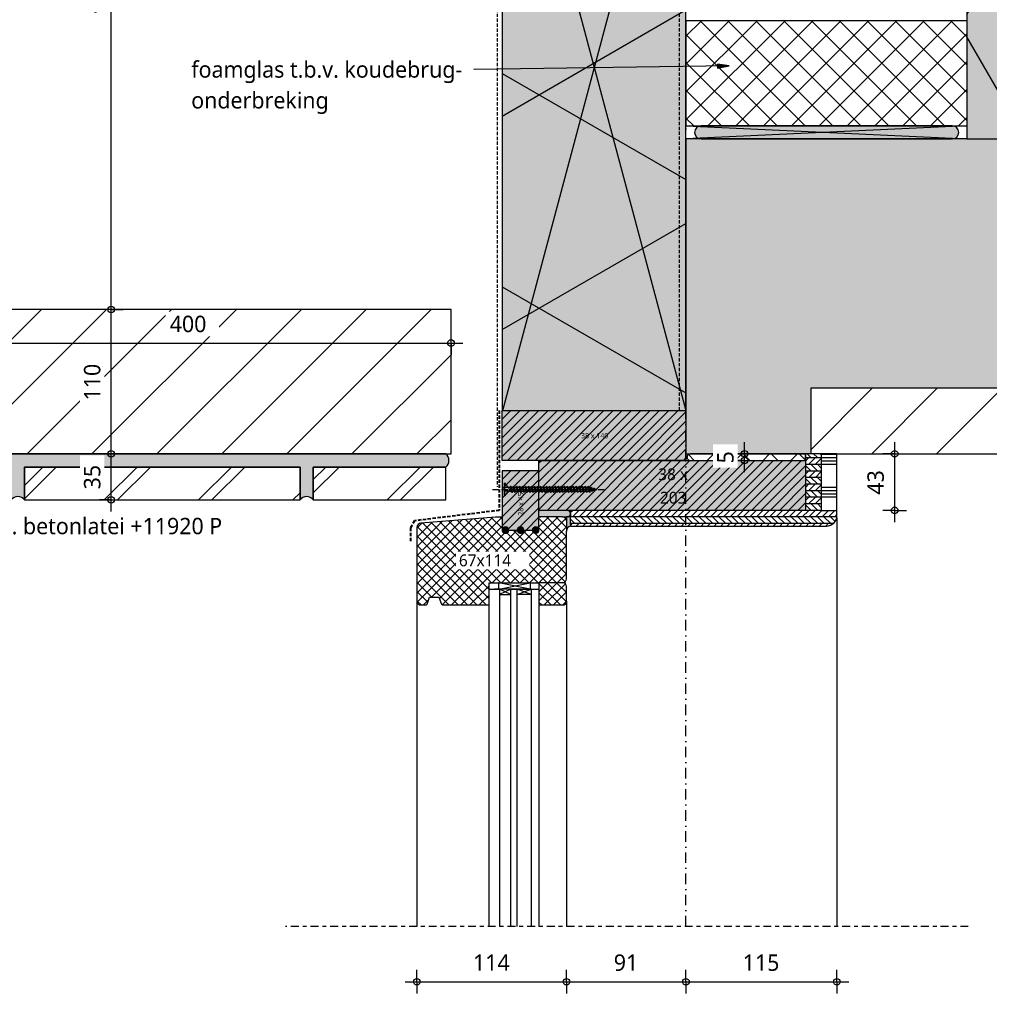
# Model space of a CAD drawing. Header units: millimetres. Extents: x -435 to 27166, y -19117 to 26500.
# Drawn here: x 7489 to 8228, y 4807 to 5549 of the extents above; entities that cross this region are included whole.
import ezdxf

# ---------------------------------------------------------------- set-up
doc = ezdxf.new("R2010")
doc.units = ezdxf.units.MM
for name, pattern in [('MV_center', [15, 6, -3, 3, -3]), ('MV_hartlijn_staal', [6.6, 5, -0.8, 0, -0.8]), ('MV_hidden', [3.75, 2.5, -1.25]), ('MV_stramien', [16, 8, -4, 0, -4])]:
    doc.linetypes.add(name, pattern=pattern)
for name, color, linetype, lineweight in [('A-ANNO-DIMS', 211, 'Continuous', 13), ('A-ANNO-DIMS-5', 211, 'Continuous', 13), ('A-ANNO-NOTE', 131, 'Continuous', 18), ('A-DETL', 90, 'Continuous', 13), ('A-DETL-GENF', 92, 'Continuous', 18), ('A-DETL-MEDM', 33, 'Continuous', 18), ('G-ANNO-TEXT', 231, 'Continuous', 13)]:
    doc.layers.add(name, color=color, linetype=linetype, lineweight=lineweight)
doc.styles.add('Segoe UI_1', font='segoeui.ttf', dxfattribs={"height": 4})
doc.styles.add('Segoe UI_2', font='segoeui.ttf', dxfattribs={"height": 9})
doc.styles.add('Segoe UI_3', font='segoeui.ttf', dxfattribs={"height": 12.5})
doc.dimstyles.new('2_5_mm_4', dxfattribs={"dimscale": 304.8, "dimtxt": 13.092049, "dimasz": 0.016404, "dimexe": 0.029528, "dimexo": 0.0625, "dimgap": 0.014764, "dimtad": 1, "dimdec": 0, "dimzin": 0, "dimdsep": 46, "dimtxsty": 'Segoe UI_3', "dimblk1": 'DOTBLANK', "dimblk2": 'DOTBLANK', "dimsah": 1, "dimcen": 0.09, "dimdle": 0.029528, "dimazin": 0, "dimtfac": 1, "dimtdec": 4, "dimtix": 1, "dimtmove": 0, "dimatfit": 3, "dimfxl": 0.029528, "dimfxlon": 1, "dimtvp": 1, "dimtfill": 1, "dimtolj": 1, "dimtzin": 0, "dimarcsym": 2})
pattern_1 = [(45, (0, 0), (-24.74874, 24.74874), [])]
pattern_2 = [(45, (0, 0), (-3.535534, 3.535534), []), (135, (0, 0), (-3.535534, -3.535534), [])]
pattern_3 = [(0, (0, 0), (0, 5), [50, 0]), (45, (0, 0), (5.0006592, 0), [7.071, -7.071]), (315, (0, 0), (5.0006592, 0), [7.071, -7.071])]
pattern_4 = [(45, (0, 0), (-10.606602, 10.606602), []), (135, (0, 0), (-10.606602, -10.606602), [])]

# ---------------------------------------------------------------- blocks, each defined once
blk = doc.blocks.new('42 isolatie - Type 1-3763089-Details Appartement')
at = {"layer": 'A-DETL-GENF'}
blk.add_hatch(color=256, dxfattribs=at).paths.add_polyline_path([(523.41, 140.8), (0.28, 140.8), (0.28, 0.8), (523.41, 0.8)])
at = {"layer": 'A-DETL-GENF', "lineweight": 13}
h = blk.add_hatch(dxfattribs=at)
h.set_pattern_fill('FP_8', color=256, style=0, pattern_type=2)
h.set_pattern_definition([(60, (-857.8, 704), (-121.936, 70.4), []), (120, (-857.8, 704), (-121.936, -70.4), [])])
h.paths.add_polyline_path([(523.41, 140.8), (0.28, 140.8), (0.28, 0.8), (523.41, 0.8)])
at = {"layer": 'A-DETL-GENF'}
for p, q in [((224.44, 140.8), (0.28, 140.8)), ((0.28, 140.8), (0.28, 0.8)), ((224.44, 140.8), (0.28, 140.8)), ((316.44, 140.8), (224.44, 140.8)), ((316.44, 140.8), (224.44, 140.8)), ((523.41, 140.8), (316.44, 140.8)), ((523.41, 0.8), (523.41, 140.8)), ((0.28, 0.8), (523.41, 0.8)), ((0.28, 0.8), (523.41, 0.8))]:
    blk.add_line(p, q, dxfattribs=at)
blk = doc.blocks.new('31 driedubbel_glas - HR___-V107-Details Appartement')
at = {"layer": 'A-DETL-GENF', "lineweight": 13}
for p, q in [((8.18, 38), (265, 38)), ((265, 38), (265, 30)), ((265, 30), (8.18, 30)), ((265, 30), (261, 30)), ((265, 21.5), (261, 30)), ((261, 21.5), (265, 30)), ((261, 30), (261, 21.5)), ((265, 21.5), (265, 30)), ((8.18, 21.5), (265, 21.5)), ((8.18, 16.5), (265, 16.5)), ((261, 6), (261, 16.5)), ((261, 16.5), (265, 6)), ((261, 6), (265, 16.5)), ((265, 21.5), (265, 0)), ((265, 6), (8.18, 6)), ((265, 0), (8.18, 0))]:
    blk.add_line(p, q, dxfattribs=at)
blk = doc.blocks.new('00 hout_rechthoekig_sls - SLS 38x203-V114-Details Appartement')
at = {"layer": 'A-DETL-GENF', "lineweight": 13}
blk.add_hatch(color=256, dxfattribs=at).paths.add_polyline_path([(25.63, -38), (203, -38), (203, 0), (0, 0), (0, -38), (23.99, -38)])
at = {"layer": 'A-DETL-MEDM', "lineweight": 13}
h = blk.add_hatch(dxfattribs=at)
h.set_pattern_fill('FP_129', color=256, style=0, pattern_type=2)
h.set_pattern_definition([(45, (-7884.715, -5212.806), (-3.535534, 3.535534), [])])
h.paths.add_polyline_path([(203, -38), (203, 0), (0, 0), (0, -38), (112, -38)])
at = {"layer": 'A-DETL-MEDM'}
for p, q in [((0, 0), (112, 0)), ((0, -8), (0, 0)), ((112, 0), (203, 0)), ((203, 0), (203, -38)), ((203, 0), (203, -38)), ((203, 0), (203, -38)), ((0, -38), (0, -8)), ((23.99, -38), (0, -38)), ((23.99, -38), (0, -38)), ((25.63, -38), (23.99, -38)), ((25.63, -38), (23.99, -38))]:
    blk.add_line(p, q, dxfattribs=at)
blk = doc.blocks.new('00 hout_rechthoekig_sls - SLS 38x140-V115-Details Appartement')
at = {"layer": 'A-DETL-GENF', "lineweight": 13}
blk.add_hatch(color=256, dxfattribs=at).paths.add_polyline_path([(0, -38), (140, -38), (140, 0), (0, 0)])
at = {"layer": 'A-DETL-MEDM', "lineweight": 13}
h = blk.add_hatch(dxfattribs=at)
h.set_pattern_fill('FP_130', color=256, style=0, pattern_type=2)
h.set_pattern_definition([(45, (-7856.715, -5250.806), (-3.535534, 3.535534), [])])
h.paths.add_polyline_path([(0, -38), (140, -38), (140, 0), (0, 0)])
at = {"layer": 'A-DETL-MEDM'}
for p, q in [((0, 0), (140, 0)), ((0, -38), (0, 0)), ((140, 0), (140, -38)), ((140, 0), (140, -38)), ((140, 0), (140, -38)), ((140, -38), (0, -38)), ((140, -38), (0, -38))]:
    blk.add_line(p, q, dxfattribs=at)
blk = doc.blocks.new('00 hout_rechthoekig_sls - Vuren 28x45-V116-Details Appartement')
at = {"layer": 'A-DETL-GENF', "lineweight": 13}
blk.add_hatch(color=256, dxfattribs=at).paths.add_polyline_path([(45, 0), (44.35, 0.09), (43.75, 0.33), (43.23, 0.73), (42.83, 1.25), (42.59, 1.85), (42.5, 2.5), (42.59, 3.15), (42.83, 3.75), (43.23, 4.27), (43.75, 4.67), (44.35, 4.91), (45, 5), (45, 11.5), (44.35, 11.59), (43.75, 11.83), (43.23, 12.23), (42.83, 12.75), (42.59, 13.35), (42.5, 14), (42.59, 14.65), (42.83, 15.25), (43.23, 15.77), (43.75, 16.17), (44.35, 16.41), (45, 16.5), (45, 23), (44.35, 23.09), (43.75, 23.33), (43.23, 23.73), (42.83, 24.25), (42.59, 24.85), (42.5, 25.5), (42.59, 26.15), (42.83, 26.75), (43.23, 27.27), (43.75, 27.67), (44.35, 27.91), (45, 28), (0, 28), (0, 0), (43.23, 0)])
at = {"layer": 'A-DETL-MEDM', "lineweight": 13}
h = blk.add_hatch(dxfattribs=at)
h.set_pattern_fill('FP_131', color=256, style=0, pattern_type=2)
h.set_pattern_definition([(135, (5204.806, -7856.715), (-3.535534, -3.535534), [])])
h.paths.add_polyline_path([(45, 0), (44.35, 0.09), (43.75, 0.33), (43.23, 0.73), (42.83, 1.25), (42.59, 1.85), (42.5, 2.5), (42.59, 3.15), (42.83, 3.75), (43.23, 4.27), (43.75, 4.67), (44.35, 4.91), (45, 5), (45, 11.5), (44.35, 11.59), (43.75, 11.83), (43.23, 12.23), (42.83, 12.75), (42.59, 13.35), (42.5, 14), (42.59, 14.65), (42.83, 15.25), (43.23, 15.77), (43.75, 16.17), (44.35, 16.41), (45, 16.5), (45, 23), (44.35, 23.09), (43.75, 23.33), (43.23, 23.73), (42.83, 24.25), (42.59, 24.85), (42.5, 25.5), (42.59, 26.15), (42.83, 26.75), (43.23, 27.27), (43.75, 27.67), (44.35, 27.91), (45, 28), (0, 28), (0, 0), (43.23, 0)])
at = {"layer": 'A-DETL-MEDM'}
for p, q in [((45, 28), (0, 28)), ((0, 28), (0, 0)), ((45, 28), (0, 28)), ((45, 16.5), (45, 23)), ((45, 16.5), (45, 23)), ((45, 16.5), (45, 23)), ((45, 5), (45, 11.5)), ((45, 5), (45, 11.5)), ((45, 5), (45, 11.5)), ((0, 0), (45, 0))]:
    blk.add_line(p, q, dxfattribs=at)
blk = doc.blocks.new('28 schroeven 2D - Verzonken schroef 5_0x70mm-3126482-Details Appartement')
at = {"layer": 'A-DETL-GENF', "linetype": 'MV_hartlijn_staal', "lineweight": 13}
blk.add_line((0, 9.1), (0, -75.9), dxfattribs=at)
at = {"layer": 'A-DETL-GENF', "lineweight": 5}
for p, q in [((-4.9, 0), (4.9, 0)), ((-2.04, -2.4), (-4.9, 0)), ((4.9, 0), (2.04, -2.4)), ((-4.54, -0.3), (4.54, -0.3)), ((2.5, -4.74), (-2.5, -5.9)), ((-2.5, -5.9), (-1.75, -5.26)), ((2.5, -7), (-2.5, -8.17)), ((-1.5, -4), (1.53, -3.26)), ((-1.5, -3.55), (-1.5, -65)), ((1.5, -65), (1.5, -3.55)), ((1.75, -5.38), (2.5, -4.74)), ((1.75, -7.64), (2.5, -7)), ((-2.5, -8.17), (-1.75, -7.53)), ((2.5, -9.27), (-2.5, -10.44)), ((-2.5, -10.44), (-1.75, -9.8)), ((2.5, -11.54), (-2.5, -12.71)), ((-2.5, -12.71), (-1.75, -12.07)), ((2.5, -13.81), (-2.5, -14.98)), ((-2.5, -14.98), (-1.75, -14.34)), ((1.75, -9.91), (2.5, -9.27)), ((1.75, -12.18), (2.5, -11.54)), ((1.75, -14.45), (2.5, -13.81)), ((2.5, -16.08), (-2.5, -17.24)), ((-2.5, -17.24), (-1.75, -16.6)), ((2.5, -18.35), (-2.5, -19.51)), ((-2.5, -19.51), (-1.75, -18.87)), ((2.5, -20.62), (-2.5, -21.78)), ((-2.5, -21.78), (-1.75, -21.14)), ((1.75, -16.72), (2.5, -16.08)), ((1.75, -18.99), (2.5, -18.35)), ((1.75, -21.26), (2.5, -20.62)), ((2.5, -22.89), (-2.5, -24.05)), ((-2.5, -24.05), (-1.75, -23.41)), ((2.5, -25.16), (-2.5, -26.32)), ((-2.5, -26.32), (-1.75, -25.68)), ((2.5, -27.43), (-2.5, -28.59)), ((-2.5, -28.59), (-1.75, -27.95)), ((1.75, -23.53), (2.5, -22.89)), ((1.75, -25.8), (2.5, -25.16)), ((1.75, -28.07), (2.5, -27.43)), ((2.5, -29.69), (-2.5, -30.86)), ((-2.5, -30.86), (-1.75, -30.22)), ((2.5, -31.96), (-2.5, -33.13)), ((-2.5, -33.13), (-1.75, -32.49)), ((2.5, -34.23), (-2.5, -35.4)), ((-2.5, -35.4), (-1.75, -34.76)), ((2.5, -36.5), (-2.5, -37.67)), ((-2.5, -37.67), (-1.75, -37.03)), ((1.75, -30.33), (2.5, -29.69)), ((1.75, -32.6), (2.5, -31.96)), ((1.75, -34.87), (2.5, -34.23)), ((1.75, -37.14), (2.5, -36.5)), ((2.5, -38.77), (-2.5, -39.93)), ((-2.5, -39.93), (-1.75, -39.29)), ((2.5, -41.04), (-2.5, -42.2)), ((-2.5, -42.2), (-1.75, -41.56)), ((2.5, -43.31), (-2.5, -44.47)), ((-2.5, -44.47), (-1.75, -43.83)), ((1.75, -39.41), (2.5, -38.77)), ((1.75, -41.68), (2.5, -41.04)), ((1.75, -43.95), (2.5, -43.31)), ((2.5, -45.58), (-2.5, -46.74)), ((-2.5, -46.74), (-1.75, -46.1)), ((2.5, -47.85), (-2.5, -49.01)), ((-2.5, -49.01), (-1.75, -48.37)), ((2.5, -50.12), (-2.5, -51.28)), ((-2.5, -51.28), (-1.75, -50.64)), ((1.75, -46.22), (2.5, -45.58)), ((1.75, -48.49), (2.5, -47.85)), ((1.75, -50.76), (2.5, -50.12)), ((2.5, -52.38), (-2.5, -53.55)), ((-2.5, -53.55), (-1.75, -52.91)), ((2.5, -54.65), (-2.5, -55.82)), ((-2.5, -55.82), (-1.75, -55.18)), ((2.5, -56.92), (-2.5, -58.09)), ((-2.5, -58.09), (-1.75, -57.45)), ((2.5, -59.19), (-2.5, -60.36)), ((1.75, -53.02), (2.5, -52.38)), ((1.75, -55.29), (2.5, -54.65)), ((1.75, -57.56), (2.5, -56.92)), ((1.75, -59.83), (2.5, -59.19)), ((-2.5, -60.36), (-1.75, -59.72)), ((2.5, -61.46), (-2.5, -62.62)), ((-2.5, -62.62), (-1.75, -61.98)), ((2.5, -63.73), (-2.5, -64.89)), ((-2.5, -64.89), (-1.75, -64.25)), ((1.76, -65.84), (-1.76, -66.66)), ((-1.76, -66.66), (-1.01, -66.02)), ((-1.5, -65), (0, -70)), ((0, -70), (1.5, -65)), ((1.01, -66.48), (1.76, -65.84)), ((1.75, -62.1), (2.5, -61.46)), ((1.75, -64.37), (2.5, -63.73)), ((-1.02, -68.71), (-0.27, -68.07)), ((1.02, -68.23), (-1.02, -68.71)), ((0.27, -68.87), (1.02, -68.23))]:
    blk.add_line(p, q, dxfattribs=at)
at = {"layer": 'A-DETL-GENF'}
for p, q in [((-1.5, -3.55), (-1.5, 0)), ((1.5, -3.55), (1.5, 0))]:
    blk.add_line(p, q, dxfattribs=at)
at = {"layer": 'A-DETL-GENF', "lineweight": 5}
for centre, start, end in [((-3, -3.55), 360, 50), ((3, -3.55), 130, 180)]:
    blk.add_arc(centre, 1.5, start, end, dxfattribs=at)
for points in [[(-2.5, -5.9), (-1.83, -6.19), (1.75, -5.38)], [(-1.75, -5.26), (2.23, -4.46), (2.5, -4.74)], [(-1.75, -7.53), (2.23, -6.73), (2.5, -7)], [(-2.5, -8.17), (-1.83, -8.46), (1.75, -7.64)], [(-2.5, -10.44), (-1.83, -10.73), (1.75, -9.91)], [(-2.5, -12.71), (-1.83, -13), (1.75, -12.18)], [(-2.5, -14.98), (-1.83, -15.27), (1.75, -14.45)], [(-1.75, -9.8), (2.23, -9), (2.5, -9.27)], [(-1.75, -12.07), (2.23, -11.27), (2.5, -11.54)], [(-1.75, -14.34), (2.23, -13.53), (2.5, -13.81)], [(-2.5, -17.24), (-1.83, -17.54), (1.75, -16.72)], [(-2.5, -19.51), (-1.83, -19.81), (1.75, -18.99)], [(-2.5, -21.78), (-1.83, -22.08), (1.75, -21.26)], [(-1.75, -16.6), (2.23, -15.8), (2.5, -16.08)], [(-1.75, -18.87), (2.23, -18.07), (2.5, -18.35)], [(-1.75, -21.14), (2.23, -20.34), (2.5, -20.62)], [(-2.5, -24.05), (-1.83, -24.35), (1.75, -23.53)], [(-2.5, -26.32), (-1.83, -26.61), (1.75, -25.8)], [(-2.5, -28.59), (-1.83, -28.88), (1.75, -28.07)], [(-1.75, -23.41), (2.23, -22.61), (2.5, -22.89)], [(-1.75, -25.68), (2.23, -24.88), (2.5, -25.16)], [(-1.75, -27.95), (2.23, -27.15), (2.5, -27.43)], [(-1.75, -30.22), (2.23, -29.42), (2.5, -29.69)], [(-2.5, -30.86), (-1.83, -31.15), (1.75, -30.33)], [(-2.5, -33.13), (-1.83, -33.42), (1.75, -32.6)], [(-2.5, -35.4), (-1.83, -35.69), (1.75, -34.87)], [(-1.75, -32.49), (2.23, -31.69), (2.5, -31.96)], [(-1.75, -34.76), (2.23, -33.96), (2.5, -34.23)], [(-1.75, -37.03), (2.23, -36.22), (2.5, -36.5)], [(-2.5, -37.67), (-1.83, -37.96), (1.75, -37.14)], [(-2.5, -39.93), (-1.83, -40.23), (1.75, -39.41)], [(-2.5, -42.2), (-1.83, -42.5), (1.75, -41.68)], [(-2.5, -44.47), (-1.83, -44.77), (1.75, -43.95)], [(-1.75, -39.29), (2.23, -38.49), (2.5, -38.77)], [(-1.75, -41.56), (2.23, -40.76), (2.5, -41.04)], [(-1.75, -43.83), (2.23, -43.03), (2.5, -43.31)], [(-2.5, -46.74), (-1.83, -47.04), (1.75, -46.22)], [(-2.5, -49.01), (-1.83, -49.3), (1.75, -48.49)], [(-2.5, -51.28), (-1.83, -51.57), (1.75, -50.76)], [(-1.75, -46.1), (2.23, -45.3), (2.5, -45.58)], [(-1.75, -48.37), (2.23, -47.57), (2.5, -47.85)], [(-1.75, -50.64), (2.23, -49.84), (2.5, -50.12)], [(-2.5, -53.55), (-1.83, -53.84), (1.75, -53.02)], [(-2.5, -55.82), (-1.83, -56.11), (1.75, -55.29)], [(-2.5, -58.09), (-1.83, -58.38), (1.75, -57.56)], [(-1.75, -52.91), (2.23, -52.11), (2.5, -52.38)], [(-1.75, -55.18), (2.23, -54.38), (2.5, -54.65)], [(-1.75, -57.45), (2.23, -56.65), (2.5, -56.92)], [(-1.75, -59.72), (2.23, -58.91), (2.5, -59.19)], [(-2.5, -60.36), (-1.83, -60.65), (1.75, -59.83)], [(-2.5, -62.62), (-1.83, -62.92), (1.75, -62.1)], [(-2.5, -64.89), (-1.83, -65.19), (1.75, -64.37)], [(-1.76, -66.66), (-1.34, -66.87), (1.01, -66.48)], [(-1.75, -61.98), (2.23, -61.18), (2.5, -61.46)], [(-1.75, -64.25), (2.23, -63.45), (2.5, -63.73)], [(-1.01, -66.02), (1.59, -65.65), (1.76, -65.84)], [(-1.02, -68.71), (-0.85, -68.85), (0.27, -68.87)], [(-0.27, -68.07), (0.96, -68.13), (1.02, -68.23)]]:
    blk.add_open_spline(points, degree=2, dxfattribs=at)
blk = doc.blocks.new('33 sparing - Type 1-V110-Details Appartement')
at = {"layer": 'A-DETL-GENF'}
for p, q in [((0, 10), (214, 10)), ((0, 0), (0, 10)), ((0, 10), (214, 0)), ((214, 10), (0, 0)), ((214, 0), (0, 0))]:
    blk.add_line(p, q, dxfattribs=at)
blk = doc.blocks.new('42 isolatie - Type 1-V111-Details Appartement')
at = {"layer": 'A-DETL-GENF'}
blk.add_hatch(color=256, dxfattribs=at).paths.add_polyline_path([(0.28, 0.8), (416.08, 0.8), (416.08, 100.8), (0.28, 100.8)])
at = {"layer": 'A-DETL-GENF', "lineweight": 13}
h = blk.add_hatch(dxfattribs=at)
h.set_pattern_fill('FP_86', color=256, style=0, pattern_type=2)
h.set_pattern_definition([(60, (0, 0), (-87.295, 50.4), []), (120, (0, 0), (-87.295, -50.4), [])])
h.paths.add_polyline_path([(0.28, 0.8), (416.08, 0.8), (416.08, 100.8), (0.28, 100.8)])
at = {"layer": 'A-DETL-GENF'}
for p, q in [((416.08, 100.8), (0.28, 100.8)), ((0.28, 100.8), (0.28, 0.8)), ((0.28, 100.8), (0.28, 0.8)), ((0.28, 0.8), (416.08, 0.8)), ((0.28, 0.8), (416.08, 0.8))]:
    blk.add_line(p, q, dxfattribs=at)
blk = doc.blocks.new('33 sparing - Type 1-4933716-Details Appartement')
at = {"layer": 'A-DETL-GENF'}
for p, q in [((0, 5), (24, 5)), ((0, 0), (0, 5)), ((0, 5), (24, 0)), ((24, 5), (0, 0)), ((24, 0), (0, 0)), ((24, 5), (24, 0))]:
    blk.add_line(p, q, dxfattribs=at)
blk = doc.blocks.new('NLRS_00_DI_maskeer - Type 1-4234982-Details Appartement')
at = {"layer": 'A-DETL-GENF', "linetype": 'MV_center'}
blk.add_line((420, 0), (-100, 0), dxfattribs=at)
blk = doc.blocks.new('Repeating Detail - 00 g lijmbolletje s e-V14-Details Appartement')
at = {"layer": 'A-DETL-GENF'}
for points in [[(-25.5, 0), (-25.41, -0.65), (-25.17, -1.25), (-24.77, -1.77), (-24.25, -2.17), (-23.65, -2.41), (-23, -2.5), (-22.35, -2.41), (-21.75, -2.17), (-21.23, -1.77), (-20.83, -1.25), (-20.59, -0.65), (-20.5, 0), (-20.59, 0.65), (-20.83, 1.25), (-21.23, 1.77), (-21.75, 2.17), (-22.35, 2.41), (-23, 2.5), (-23.65, 2.41), (-24.25, 2.17), (-24.77, 1.77), (-25.17, 1.25), (-25.41, 0.65)], [(-14, 0), (-13.91, -0.65), (-13.67, -1.25), (-13.27, -1.77), (-12.75, -2.17), (-12.15, -2.41), (-11.5, -2.5), (-10.85, -2.41), (-10.25, -2.17), (-9.73, -1.77), (-9.33, -1.25), (-9.09, -0.65), (-9, 0), (-9.09, 0.65), (-9.33, 1.25), (-9.73, 1.77), (-10.25, 2.17), (-10.85, 2.41), (-11.5, 2.5), (-12.15, 2.41), (-12.75, 2.17), (-13.27, 1.77), (-13.67, 1.25), (-13.91, 0.65)], [(-2.5, 0), (-2.41, -0.65), (-2.17, -1.25), (-1.77, -1.77), (-1.25, -2.17), (-0.65, -2.41), (0, -2.5), (0.65, -2.41), (1.25, -2.17), (1.77, -1.77), (2.17, -1.25), (2.41, -0.65), (2.5, 0), (2.41, 0.65), (2.17, 1.25), (1.77, 1.77), (1.25, 2.17), (0.65, 2.41), (0, 2.5), (-0.65, 2.41), (-1.25, 2.17), (-1.77, 1.77), (-2.17, 1.25), (-2.41, 0.65)]]:
    blk.add_hatch(color=256, dxfattribs=at).paths.add_polyline_path(points)
for centre, start, end in [((-23, 0), 360, 180), ((-23, 0), 180, 360), ((-11.5, 0), 360, 180), ((-11.5, 0), 180, 360), ((0, 0), 360, 180), ((0, 0), 180, 360)]:
    blk.add_arc(centre, 2.5, start, end, dxfattribs=at)
blk = doc.blocks.new('DIMBLOCK469-Details Appartement')
at = {"layer": 'A-ANNO-DIMS-5'}
for p, q in [((7791.71, 4815.71), (7791.71, 4824.71)), ((7905.7, 4815.71), (7905.7, 4824.71)), ((7782.71, 4815.71), (7905.7, 4815.71)), ((7791.71, 4815.71), (7791.71, 4806.71)), ((7905.7, 4815.71), (7905.7, 4806.71))]:
    blk.add_line(p, q, dxfattribs=at)
for centre in [(7791.71, 4815.71), (7905.7, 4815.71)]:
    blk.add_circle(centre, 2.5, dxfattribs=at)
at = {"layer": 'A-ANNO-DIMS-5', "color": 0, "insert": (7834.43, 4836.52), "char_height": 12.5, "width": 34.2774, "attachment_point": 1, "line_spacing_factor": 1.142579, "style": 'Segoe UI_3', "bg_fill": 3, "box_fill_scale": 1.25, "bg_fill_color": 9, "bg_fill_true_color": 13158600, "bg_fill_transparency": 0}
blk.add_mtext('114', dxfattribs=at)
blk = doc.blocks.new('_DotBlank')
at = {"color": 0, "linetype": 'ByBlock', "lineweight": -2}
blk.add_line((-0.5, 0), (-1, 0), dxfattribs=at)
blk.add_circle((0, 0), 0.5, dxfattribs=at)
blk = doc.blocks.new('DIMBLOCK470-Details Appartement')
at = {"layer": 'A-ANNO-DIMS-5'}
for p, q in [((7905.7, 4815.71), (7905.7, 4824.71)), ((7996.71, 4815.71), (7996.71, 4824.71)), ((7905.7, 4815.71), (7996.71, 4815.71)), ((7905.7, 4815.71), (7905.7, 4806.71)), ((7996.71, 4815.71), (7996.71, 4806.71))]:
    blk.add_line(p, q, dxfattribs=at)
for centre in [(7905.7, 4815.71), (7996.71, 4815.71)]:
    blk.add_circle(centre, 2.5, dxfattribs=at)
at = {"layer": 'A-ANNO-DIMS-5', "color": 0, "insert": (7941.69, 4836.52), "char_height": 12.5, "width": 22.8516, "attachment_point": 1, "line_spacing_factor": 1.142579, "style": 'Segoe UI_3', "bg_fill": 3, "box_fill_scale": 1.25, "bg_fill_color": 9, "bg_fill_true_color": 13158600, "bg_fill_transparency": 0}
blk.add_mtext('91', dxfattribs=at)
blk = doc.blocks.new('DIMBLOCK471-Details Appartement')
at = {"layer": 'A-ANNO-DIMS-5'}
for p, q in [((7996.71, 4815.71), (7996.71, 4824.71)), ((8111.71, 4815.71), (8111.71, 4824.71)), ((7996.71, 4815.71), (8120.71, 4815.71)), ((7996.71, 4815.71), (7996.71, 4806.71)), ((8111.71, 4815.71), (8111.71, 4806.71))]:
    blk.add_line(p, q, dxfattribs=at)
for centre in [(7996.71, 4815.71), (8111.71, 4815.71)]:
    blk.add_circle(centre, 2.5, dxfattribs=at)
at = {"layer": 'A-ANNO-DIMS-5', "color": 0, "insert": (8039.93, 4836.52), "char_height": 12.5, "width": 34.2774, "attachment_point": 1, "line_spacing_factor": 1.142579, "style": 'Segoe UI_3', "bg_fill": 3, "box_fill_scale": 1.25, "bg_fill_color": 9, "bg_fill_true_color": 13158600, "bg_fill_transparency": 0}
blk.add_mtext('115', dxfattribs=at)
blk = doc.blocks.new('DIMBLOCK472-Details Appartement')
at = {"layer": 'A-ANNO-DIMS-5'}
for p, q in [((8155.68, 5226.81), (8155.68, 5165.81)), ((8155.68, 5217.81), (8146.68, 5217.81)), ((8155.68, 5217.81), (8164.68, 5217.81)), ((8155.68, 5174.81), (8146.68, 5174.81)), ((8155.68, 5174.81), (8164.68, 5174.81))]:
    blk.add_line(p, q, dxfattribs=at)
for centre in [(8155.68, 5217.81), (8155.68, 5174.81)]:
    blk.add_circle(centre, 2.5, dxfattribs=at)
at = {"layer": 'A-ANNO-DIMS-5', "color": 0, "insert": (8134.88, 5186.78), "char_height": 12.5, "width": 22.8516, "attachment_point": 1, "rotation": 90, "line_spacing_factor": 1.142579, "style": 'Segoe UI_3', "bg_fill": 3, "box_fill_scale": 1.25, "bg_fill_color": 9, "bg_fill_true_color": 13158600, "bg_fill_transparency": 0}
blk.add_mtext('43', dxfattribs=at)
blk = doc.blocks.new('DIMBLOCK477-Details Appartement')
at = {"layer": 'A-ANNO-DIMS-5'}
for p, q in [((7558.88, 5217.81), (7549.88, 5217.81)), ((7558.88, 5173.81), (7558.88, 5217.81)), ((7558.88, 5217.81), (7567.88, 5217.81)), ((7558.88, 5182.81), (7549.88, 5182.81)), ((7558.88, 5182.81), (7567.88, 5182.81))]:
    blk.add_line(p, q, dxfattribs=at)
for centre in [(7558.88, 5217.81), (7558.88, 5182.81)]:
    blk.add_circle(centre, 2.5, dxfattribs=at)
at = {"layer": 'A-ANNO-DIMS-5', "color": 0, "insert": (7538.07, 5190.78), "char_height": 12.5, "width": 22.8516, "attachment_point": 1, "rotation": 90, "line_spacing_factor": 1.142579, "style": 'Segoe UI_3', "bg_fill": 3, "box_fill_scale": 1.25, "bg_fill_color": 9, "bg_fill_true_color": 13158600, "bg_fill_transparency": 0}
blk.add_mtext('35', dxfattribs=at)
blk = doc.blocks.new('DIMBLOCK478-Details Appartement')
at = {"layer": 'A-ANNO-DIMS-5'}
for p, q in [((7558.88, 5327.81), (7549.88, 5327.81)), ((7558.88, 5217.81), (7558.88, 5327.81)), ((7558.88, 5327.81), (7567.88, 5327.81)), ((7558.88, 5217.81), (7549.88, 5217.81)), ((7558.88, 5217.81), (7567.88, 5217.81))]:
    blk.add_line(p, q, dxfattribs=at)
for centre in [(7558.88, 5327.81), (7558.88, 5217.81)]:
    blk.add_circle(centre, 2.5, dxfattribs=at)
at = {"layer": 'A-ANNO-DIMS-5', "color": 0, "insert": (7538.07, 5258.52), "char_height": 12.5, "width": 34.2774, "attachment_point": 1, "rotation": 90, "line_spacing_factor": 1.142579, "style": 'Segoe UI_3', "bg_fill": 3, "box_fill_scale": 1.25, "bg_fill_color": 9, "bg_fill_true_color": 13158600, "bg_fill_transparency": 0}
blk.add_mtext('110', dxfattribs=at)
blk = doc.blocks.new('DIMBLOCK479-Details Appartement')
at = {"layer": 'A-ANNO-DIMS-5'}
for p, q in [((7558.88, 5327.81), (7558.88, 5816.81)), ((7558.88, 5807.81), (7549.88, 5807.81)), ((7558.88, 5807.81), (7567.88, 5807.81)), ((7558.88, 5327.81), (7549.88, 5327.81)), ((7558.88, 5327.81), (7567.88, 5327.81))]:
    blk.add_line(p, q, dxfattribs=at)
for centre in [(7558.88, 5807.81), (7558.88, 5327.81)]:
    blk.add_circle(centre, 2.5, dxfattribs=at)
at = {"layer": 'A-ANNO-DIMS-5', "color": 0, "insert": (7538.07, 5553.52), "char_height": 12.5, "width": 34.2774, "attachment_point": 1, "rotation": 90, "line_spacing_factor": 1.142579, "style": 'Segoe UI_3', "bg_fill": 3, "box_fill_scale": 1.25, "bg_fill_color": 9, "bg_fill_true_color": 13158600, "bg_fill_transparency": 0}
blk.add_mtext('480', dxfattribs=at)
blk = doc.blocks.new('DIMBLOCK480-Details Appartement')
at = {"layer": 'A-ANNO-DIMS-5'}
for p, q in [((8041.25, 5203.81), (8041.25, 5226.81)), ((8041.25, 5217.81), (8032.25, 5217.81)), ((8041.25, 5217.81), (8050.25, 5217.81)), ((8041.25, 5212.81), (8032.25, 5212.81)), ((8041.25, 5212.81), (8050.25, 5212.81))]:
    blk.add_line(p, q, dxfattribs=at)
for centre in [(8041.25, 5217.81), (8041.25, 5212.81)]:
    blk.add_circle(centre, 2.5, dxfattribs=at)
at = {"layer": 'A-ANNO-DIMS-5', "color": 0, "insert": (8020.44, 5210.54), "char_height": 12.5, "width": 11.4258, "attachment_point": 1, "rotation": 90, "line_spacing_factor": 1.142579, "style": 'Segoe UI_3', "bg_fill": 3, "box_fill_scale": 1.25, "bg_fill_color": 9, "bg_fill_true_color": 13158600, "bg_fill_transparency": 0}
blk.add_mtext('5', dxfattribs=at)
blk = doc.blocks.new('DIMBLOCK482-Details Appartement')
at = {"layer": 'A-ANNO-DIMS-5'}
for p, q in [((7417.71, 5302.29), (7417.71, 5311.29)), ((7817.71, 5302.29), (7817.71, 5311.29)), ((7417.71, 5302.29), (7826.71, 5302.29)), ((7417.71, 5302.29), (7417.71, 5293.29)), ((7817.71, 5302.29), (7817.71, 5293.29))]:
    blk.add_line(p, q, dxfattribs=at)
for centre in [(7417.71, 5302.29), (7817.71, 5302.29)]:
    blk.add_circle(centre, 2.5, dxfattribs=at)
at = {"layer": 'A-ANNO-DIMS-5', "color": 0, "insert": (7603.43, 5323.1), "char_height": 12.5, "width": 34.2774, "attachment_point": 1, "line_spacing_factor": 1.142579, "style": 'Segoe UI_3', "bg_fill": 3, "box_fill_scale": 1.25, "bg_fill_color": 9, "bg_fill_true_color": 13158600, "bg_fill_transparency": 0}
blk.add_mtext('400', dxfattribs=at)

msp = doc.modelspace()

# ---------------------------------------------------------------- hatches: boundary and pattern name
at = {"layer": 'A-DETL-GENF', "lineweight": 13}
h = msp.add_hatch(dxfattribs=at)
h.set_pattern_fill('FP_21', color=251, style=0, pattern_type=2)
h.set_pattern_definition(pattern_4)
h.paths.add_polyline_path([(7996.71, 5467.77), (8210.71, 5467.77), (8210.71, 5547.77), (7996.71, 5547.77)])
at = {"layer": 'A-DETL-GENF'}
for color, points in [(9, [(8008.19, 5457.77), (8199.51, 5457.77), (8200.8, 5457.94), (8202.01, 5458.44), (8203.04, 5459.24), (8203.84, 5460.27), (8204.34, 5461.48), (8204.51, 5462.77), (8204.34, 5464.07), (8203.84, 5465.27), (8203.04, 5466.31), (8202.01, 5467.1), (8200.8, 5467.6), (8199.51, 5467.77), (8008.19, 5467.77), (8006.9, 5467.6), (8005.69, 5467.1), (8004.66, 5466.31), (8003.86, 5465.27), (8003.36, 5464.07), (8003.19, 5462.77), (8003.36, 5461.48), (8003.86, 5460.27), (8004.66, 5459.24), (8005.69, 5458.44), (8006.9, 5457.94)]), (9, [(8087.71, 5217.81), (8091.71, 5217.81), (8091.71, 5267.81), (8626.52, 5267.81), (8626.52, 5457.77), (7996.71, 5457.77), (7996.71, 5217.81)]), (9, [(7702.71, 5182.81), (7703.71, 5183.85), (7704.92, 5184.65), (7706.28, 5185.14), (7707.71, 5185.31), (7709.15, 5185.14), (7710.51, 5184.65), (7711.72, 5183.85), (7712.71, 5182.81), (7712.71, 5207.81), (7813.71, 5207.81), (7814.84, 5208.98), (7815.64, 5210.41), (7816.05, 5211.99), (7816.05, 5213.62), (7815.64, 5215.2), (7814.84, 5216.63), (7813.71, 5217.81), (7382.71, 5217.81), (7383.76, 5216.81), (7384.56, 5215.6), (7385.05, 5214.24), (7385.21, 5212.81), (7385.05, 5211.37), (7384.56, 5210.01), (7383.76, 5208.8), (7382.71, 5207.81), (7482.71, 5207.81), (7482.71, 5182.81), (7483.71, 5183.85), (7484.92, 5184.65), (7486.28, 5185.14), (7487.71, 5185.31), (7489.15, 5185.14), (7490.51, 5184.65), (7491.72, 5183.85), (7492.71, 5182.81), (7492.71, 5207.81), (7702.71, 5207.81)]), (7, [(7886.2, 5169.81), (7905.7, 5169.81), (7905.7, 5169.93), (7906.95, 5169.93), (7907.45, 5170.14), (7907.97, 5170.54), (7908.37, 5171.06), (7908.62, 5171.66), (7908.7, 5172.31), (7908.62, 5172.95), (7908.37, 5173.56), (7907.97, 5174.07), (7907.45, 5174.47), (7906.85, 5174.72), (7905.8, 5174.81), (7886.2, 5174.81), (7885.56, 5174.72), (7884.95, 5174.47), (7884.71, 5174.23), (7884.71, 5170.32), (7884.95, 5170.14), (7885.56, 5169.89)]), (1, [(7905.7, 5158.93), (7905.8, 5159.8), (7906.08, 5160.63), (7906.54, 5161.38), (7907.15, 5162.01), (7907.88, 5162.49), (7908.7, 5162.81), (7908.7, 5169.93), (7905.7, 5169.93)])]:
    msp.add_hatch(color=color, dxfattribs=at).paths.add_polyline_path(points)
at = {"layer": 'A-DETL-GENF', "lineweight": 13}
h = msp.add_hatch(dxfattribs=at)
h.set_pattern_fill('FP_78', color=250, style=0, pattern_type=2)
h.set_pattern_definition(pattern_1)
h.paths.add_polyline_path([(7673.15, 5217.81), (7817.71, 5217.81), (7817.71, 5327.81), (7417.71, 5327.81), (7417.71, 5217.81)])
h = msp.add_hatch(dxfattribs=at)
h.set_pattern_fill('FP_78', color=250, style=0, pattern_type=2)
h.set_pattern_definition(pattern_1)
h.paths.add_polyline_path([(8091.71, 5217.81), (8626.52, 5217.81), (8626.52, 5267.81), (8091.71, 5267.81)])
h = msp.add_hatch(dxfattribs=at)
h.set_pattern_fill('FP_21', color=251, style=0, pattern_type=2)
h.set_pattern_definition(pattern_4)
h.paths.add_polyline_path([(8000.03, 5212.81), (8087.71, 5212.81), (8087.71, 5217.81), (8000.03, 5217.81), (7999.38, 5217.72), (7998.78, 5217.47), (7998.26, 5217.07), (7997.86, 5216.56), (7997.61, 5215.95), (7997.53, 5215.31), (7997.61, 5214.66), (7997.86, 5214.06), (7998.26, 5213.54), (7998.78, 5213.14), (7999.38, 5212.89)])
h = msp.add_hatch(dxfattribs=at)
h.set_pattern_fill('FP_11', color=254, style=0, pattern_type=2)
h.set_pattern_definition(pattern_3)
h.paths.add_polyline_path([(8099.71, 5174.81), (8099.71, 5217.81), (8087.71, 5217.81), (8087.71, 5174.81)])
h = msp.add_hatch(dxfattribs=at)
h.set_pattern_fill('FP_16', color=254, style=0, pattern_type=2)
h.set_pattern_definition([(0, (0, 10), (0, 25), []), (0, (0, 12.5), (0, 25), []), (0, (0, 15), (0, 25), []), (0, (0, 17.5), (0, 25), [])])
h.paths.add_polyline_path([(8111.71, 5174.81), (8111.71, 5217.81), (8099.71, 5217.81), (8099.71, 5174.81)])
h = msp.add_hatch(dxfattribs=at)
h.set_pattern_fill('FP_10', color=57, style=0, pattern_type=2)
h.set_pattern_definition([(45, (0, 0), (-35.92102, 35.92102), []), (45, (10.16, 0), (-35.92102, 35.92102), [])])
h.paths.add_polyline_path([(7791.75, 5182.81), (7813.71, 5182.81), (7813.71, 5207.81), (7712.71, 5207.81), (7712.71, 5182.81)])
h.paths.add_polyline_path([(7482.71, 5182.81), (7482.71, 5207.81), (7382.71, 5207.81), (7382.71, 5182.81)])
h.paths.add_polyline_path([(7492.71, 5182.81), (7702.71, 5182.81), (7702.71, 5207.81), (7492.71, 5207.81)])
h = msp.add_hatch(dxfattribs=at)
h.set_pattern_fill('FP_11', color=254, style=0, pattern_type=2)
h.set_pattern_definition(pattern_3)
h.paths.add_polyline_path([(7908.7, 5162.81), (8103.71, 5162.81), (8105.79, 5163.08), (8107.71, 5163.88), (8109.37, 5165.15), (8110.64, 5166.81), (8111.44, 5168.74), (8111.71, 5170.81), (8111.71, 5174.81), (7908.7, 5174.81), (7908.7, 5169.93)])
h = msp.add_hatch(dxfattribs=at)
h.set_pattern_fill('FP_20', color=250, style=0, pattern_type=2)
h.set_pattern_definition(pattern_2)
h.paths.add_polyline_path([(7798.51, 5102.71), (7798.76, 5102.74), (7798.98, 5102.82), (7799.18, 5102.96), (7799.34, 5103.15), (7799.45, 5103.36), (7801.4, 5108.71), (7808.53, 5108.71), (7810.59, 5103.15), (7810.75, 5102.96), (7810.95, 5102.82), (7811.17, 5102.74), (7811.42, 5102.71), (7846.71, 5102.71), (7846.71, 5119.71), (7902.71, 5119.71), (7903.48, 5119.81), (7904.21, 5120.11), (7904.83, 5120.59), (7905.3, 5121.21), (7905.6, 5121.93), (7905.7, 5122.7), (7905.7, 5166.85), (7905.6, 5167.62), (7905.31, 5168.33), (7904.84, 5168.94), (7904.23, 5169.41), (7903.52, 5169.7), (7902.75, 5169.81), (7884.71, 5169.81), (7884.71, 5159.81), (7884.63, 5159.16), (7884.38, 5158.56), (7883.98, 5158.04), (7883.46, 5157.64), (7882.86, 5157.39), (7882.21, 5157.31), (7881.57, 5157.39), (7880.96, 5157.64), (7880.45, 5158.04), (7880.05, 5158.56), (7879.8, 5159.16), (7879.71, 5159.81), (7873.21, 5159.81), (7873.13, 5159.16), (7872.88, 5158.56), (7872.48, 5158.04), (7871.96, 5157.64), (7871.36, 5157.39), (7870.71, 5157.31), (7870.07, 5157.39), (7869.46, 5157.64), (7868.95, 5158.04), (7868.55, 5158.56), (7868.3, 5159.16), (7868.21, 5159.81), (7861.71, 5159.81), (7861.63, 5159.16), (7861.38, 5158.56), (7860.98, 5158.04), (7860.46, 5157.64), (7859.86, 5157.39), (7859.21, 5157.31), (7858.57, 5157.39), (7857.96, 5157.64), (7857.45, 5158.04), (7857.05, 5158.56), (7856.8, 5159.16), (7856.71, 5159.81), (7856.71, 5169.7), (7851.71, 5169.7), (7794.71, 5164.97), (7793.96, 5164.82), (7793.26, 5164.51), (7792.65, 5164.03), (7792.18, 5163.43), (7791.86, 5162.72), (7791.71, 5161.97), (7791.71, 5105.71), (7791.82, 5104.93), (7792.12, 5104.21), (7792.59, 5103.58), (7793.21, 5103.11), (7793.94, 5102.81), (7794.71, 5102.71)])
h = msp.add_hatch(dxfattribs=at)
h.set_pattern_fill('FP_20', color=250, style=0, pattern_type=2)
h.set_pattern_definition(pattern_2)
h.paths.add_polyline_path([(7884.71, 5102.71), (7902.71, 5102.71), (7903.49, 5102.81), (7904.21, 5103.11), (7904.84, 5103.58), (7905.31, 5104.21), (7905.61, 5104.93), (7905.71, 5105.71), (7905.71, 5116.71), (7905.61, 5117.48), (7905.31, 5118.21), (7904.84, 5118.83), (7904.21, 5119.3), (7903.49, 5119.6), (7902.71, 5119.71), (7884.71, 5119.71), (7884.71, 5107.82)])
at = {"layer": 'G-ANNO-TEXT'}
msp.add_hatch(color=7, dxfattribs=at).paths.add_polyline_path([(8029.67, 5513.34), (8020.65, 5514.81), (8020.69, 5511.63)])

# ---------------------------------------------------------------- linework, layer by layer
at = {"layer": 'A-DETL', "linetype": 'MV_hidden', "lineweight": 18}
for p, q in [((7852.99, 5811.94), (7852.99, 5192.77)), ((7991.71, 5250.81), (7991.71, 5773.94))]:
    msp.add_line(p, q, dxfattribs=at)
at = {"layer": 'A-DETL', "lineweight": 18}
for p, q in [((7856.71, 5773.94), (7996.71, 5250.81)), ((7857.2, 5250.81), (7996.71, 5773.94)), ((8210.71, 5547.77), (7996.71, 5547.77)), ((7996.71, 5547.77), (7996.71, 5467.77)), ((7996.71, 5467.77), (8210.71, 5467.77)), ((8199.51, 5467.77), (8008.19, 5467.77)), ((7996.71, 5457.77), (7996.71, 5250.81)), ((8210.71, 5457.77), (7996.71, 5457.77)), ((8008.19, 5457.77), (8199.51, 5457.77)), ((7817.71, 5327.81), (7417.71, 5327.81)), ((7817.71, 5217.81), (7817.71, 5327.81)), ((8626.52, 5267.81), (8091.71, 5267.81)), ((8091.71, 5267.81), (8091.71, 5217.81)), ((7813.71, 5217.81), (7407.71, 5217.81)), ((7417.71, 5217.81), (7817.71, 5217.81)), ((7996.71, 5217.81), (8087.71, 5217.81)), ((8087.71, 5217.81), (8000.03, 5217.81)), ((8099.71, 5217.81), (8087.71, 5217.81)), ((8087.71, 5217.81), (8087.71, 5174.81)), ((8087.71, 5212.81), (8087.71, 5217.81)), ((8111.71, 5217.81), (8099.71, 5217.81)), ((8099.71, 5217.81), (8099.71, 5174.81)), ((8111.71, 5217.81), (8626.52, 5217.81)), ((8111.71, 5174.81), (8111.71, 5217.81)), ((8000.03, 5212.81), (8087.71, 5212.81)), ((7492.71, 5207.81), (7492.71, 5182.81)), ((7702.71, 5207.81), (7492.71, 5207.81)), ((7492.71, 5182.81), (7492.71, 5207.81)), ((7492.71, 5207.81), (7702.71, 5207.81)), ((7702.71, 5182.81), (7702.71, 5207.81)), ((7702.71, 5207.81), (7702.71, 5182.81)), ((7712.71, 5207.81), (7712.71, 5182.81)), ((7813.71, 5207.81), (7712.71, 5207.81)), ((7712.71, 5182.81), (7712.71, 5207.81)), ((7712.71, 5207.81), (7813.71, 5207.81)), ((7813.71, 5182.81), (7813.71, 5207.81)), ((7492.71, 5182.81), (7702.71, 5182.81)), ((7712.71, 5182.81), (7813.71, 5182.81)), ((8099.71, 5174.81), (8111.71, 5174.81)), ((7851.71, 5169.7), (7794.71, 5164.97)), ((7856.71, 5169.7), (7851.71, 5169.7)), ((7902.75, 5169.81), (7884.71, 5169.81)), ((7902.75, 5169.81), (7905.73, 5169.81)), ((7908.7, 5169.93), (7905.7, 5169.93)), ((7905.7, 5169.93), (7905.7, 5158.93)), ((7908.7, 5162.81), (7908.7, 5169.93)), ((8111.71, 5169.14), (8111.71, 4857.89)), ((7791.71, 5161.97), (7791.71, 5105.71)), ((7905.7, 5122.7), (7905.7, 5158.93)), ((7846.71, 5102.71), (7846.71, 5119.71)), ((7846.71, 5119.71), (7884.71, 5119.71)), ((7902.71, 5119.71), (7884.71, 5119.71)), ((7884.71, 5119.71), (7884.71, 5102.71)), ((7905.71, 5105.71), (7905.71, 5116.71)), ((7791.71, 5105.71), (7791.71, 4857.89)), ((7799.45, 5103.36), (7801.4, 5108.71)), ((7801.4, 5108.71), (7808.53, 5108.71)), ((7808.53, 5108.71), (7810.48, 5103.36)), ((7905.71, 5105.71), (7905.71, 4857.89)), ((7794.71, 5102.71), (7798.51, 5102.71)), ((7811.42, 5102.71), (7846.71, 5102.71)), ((7884.71, 5102.71), (7902.71, 5102.71))]:
    msp.add_line(p, q, dxfattribs=at)
at = {"layer": 'A-DETL', "linetype": 'MV_stramien', "lineweight": 18}
msp.add_line((7996.71, 4857.89), (7996.71, 5549.77), dxfattribs=at)
at = {"layer": 'A-DETL', "linetype": 'MV_hidden', "lineweight": 25}
for p, q in [((7854.51, 5250.81), (7854.51, 5174.81)), ((7854.51, 5174.81), (7789.99, 5166.88)), ((7789.99, 5166.88), (7786.84, 5161.42)), ((7786.84, 5161.42), (7786.84, 5151.42))]:
    msp.add_line(p, q, dxfattribs=at)
at = {"layer": 'A-DETL'}
for p, q in [((8099.71, 5174.81), (7908.7, 5174.81)), ((7908.7, 5174.81), (7908.7, 5169.93)), ((8111.71, 5170.81), (8111.71, 5174.81)), ((7908.7, 5162.81), (8103.71, 5162.81)), ((7878.79, 5114.71), (7850.79, 5114.71))]:
    msp.add_line(p, q, dxfattribs=at)
at = {"layer": 'A-DETL', "lineweight": 18}
for centre, radius, start, end in [((8008.19, 5462.77), 5, 90, 270), ((8199.51, 5462.77), 5, 270, 90), ((7809.68, 5212.81), 6.43, 308.93095, 51.06905), ((8000.03, 5215.31), 2.5, 90, 270), ((7487.71, 5179.06), 6.25, 36.8699, 143.1301), ((7707.71, 5179.06), 6.25, 36.8699, 143.1301), ((7886.2, 5172.31), 2.5, 90, 126.93062), ((7906.2, 5172.31), 2.5, 287.50651, 90), ((7794.94, 5161.75), 3.23, 93.95684, 176.04316), ((7886.2, 5172.31), 2.5, 233.06938, 270), ((7902.75, 5166.85), 2.95, 0, 90), ((7909.7, 5158.93), 4, 104.47755, 180), ((7902.71, 5122.7), 2.99, 270.09476, 0), ((7902.71, 5116.71), 3, 0, 90), ((7794.71, 5105.71), 3, 180, 270), ((7902.71, 5105.71), 3, 270, 360), ((7798.51, 5103.71), 1, 270, 340), ((7811.42, 5103.71), 1, 200, 270)]:
    msp.add_arc(centre, radius, start, end, dxfattribs=at)
at = {"layer": 'A-DETL'}
msp.add_arc((8103.71, 5170.81), 8, 270, 0, dxfattribs=at)
at = {"layer": 'G-ANNO-TEXT', "color": 250}
for p, q in [((8029.67, 5513.34), (8020.65, 5514.81)), ((8020.65, 5514.81), (8020.69, 5511.63)), ((7835.36, 5510.7), (7835.01, 5510.7)), ((8029.67, 5513.34), (7835.36, 5510.7)), ((8020.69, 5511.63), (8029.67, 5513.34))]:
    msp.add_line(p, q, dxfattribs=at)

# ---------------------------------------------------------------- block references
at = {"layer": 'A-DETL-GENF'}
for name, p, rotation in [('42 isolatie - Type 1-3763089-Details Appartement', (7855.91, 5774.21), 270.0000000000011), ('28 schroeven 2D - Verzonken schroef 5_0x70mm-3126482-Details Appartement', (7858.46, 5190.81), 89.9999999999992), ('Repeating Detail - 00 g lijmbolletje s e-V14-Details Appartement', (7859.21, 5159.81), 180), ('33 sparing - Type 1-4933716-Details Appartement', (7878.12, 5119.71), 180)]:
    msp.add_blockref(name, p, dxfattribs=dict(at, rotation=rotation))
for name, p in [('42 isolatie - Type 1-V111-Details Appartement', (8210.44, 5456.97)), ('33 sparing - Type 1-V110-Details Appartement', (7996.71, 5457.77))]:
    msp.add_blockref(name, p, dxfattribs=at)
at = {"layer": 'A-DETL-GENF', "lineweight": 13, "rotation": 90}
msp.add_blockref('31 driedubbel_glas - HR___-V107-Details Appartement', (7884.71, 4849.71), dxfattribs=at)
at = {"layer": 'A-DETL-GENF', "linetype": 'MV_center'}
msp.add_blockref('NLRS_00_DI_maskeer - Type 1-4234982-Details Appartement', (7791.71, 4857.89), dxfattribs=at)
at = {"layer": 'A-DETL-MEDM', "lineweight": 13}
for name, p in [('00 hout_rechthoekig_sls - SLS 38x140-V115-Details Appartement', (7856.71, 5250.81)), ('00 hout_rechthoekig_sls - SLS 38x203-V114-Details Appartement', (7884.71, 5212.81))]:
    msp.add_blockref(name, p, dxfattribs=at)
at = {"layer": 'A-DETL-MEDM', "lineweight": 13, "rotation": 270.0000000000067}
msp.add_blockref('00 hout_rechthoekig_sls - Vuren 28x45-V116-Details Appartement', (7856.71, 5204.81), dxfattribs=at)

# ---------------------------------------------------------------- texts
at = {"layer": 'A-ANNO-NOTE', "lineweight": 13, "attachment_point": 1}
for s, insert, char_height, width, style in [('38 x 140', (7916.76, 5233.72), 4, 27.6582, 'Segoe UI_1'), ('38 x', (7975.58, 5206.83), 9, 29.2616, 'Segoe UI_2'), ('203', (7976.9, 5188.97), 9, 26.4557, 'Segoe UI_2')]:
    msp.add_mtext(s, dxfattribs=dict(at, insert=insert, char_height=char_height, width=width, style=style))
at = {"layer": 'A-ANNO-NOTE', "lineweight": 13, "insert": (7868.81, 5170.76), "char_height": 4, "width": 23.6498, "attachment_point": 1, "rotation": 90, "style": 'Segoe UI_1'}
msp.add_mtext('28 x 45', dxfattribs=at)
at = {"layer": 'G-ANNO-TEXT', "color": 7, "char_height": 12.5, "attachment_point": 1, "style": 'Segoe UI_3'}
for s, insert, width in [('foamglas t.b.v. koudebrug-', (7619.81, 5516.95), 251.7299), ('onderbreking', (7619.81, 5493.46), 126.2658), ('o.k. betonlatei +11920 P', (7460.11, 5169.1), 229.2826)]:
    msp.add_mtext(s, dxfattribs=dict(at, insert=insert, width=width))

# ---------------------------------------------------------------- dimensions: what is measured, and where the dimension line sits
at = {"layer": 'A-ANNO-DIMS'}
dim = msp.add_linear_dim(base=(7905.7, 4815.71), p1=(7791.71, 4824.71), p2=(7905.7, 4824.71), dimstyle='2_5_mm_4', override={"dimpost": '<>', "dimfxl": 113.98923}, dxfattribs=at)
dim.commit()
dim.dimension.update_dxf_attribs({"geometry": 'DIMBLOCK469-Details Appartement', "text_midpoint": (7848.71, 4826.6)})

# ---------------------------------------------------------------- next in the draw order: texts
at = {"layer": 'G-ANNO-TEXT', "color": 7, "insert": (7823.73, 5141.18), "char_height": 9, "width": 51.308, "attachment_point": 1, "style": 'Segoe UI_2', "bg_fill": 3, "box_fill_scale": 1.25, "bg_fill_color": 9, "bg_fill_true_color": 13158600, "bg_fill_transparency": 0}
msp.add_mtext('67x114', dxfattribs=at)

# ---------------------------------------------------------------- next in the draw order: dimensions: what is measured, and where the dimension line sits
at = {"layer": 'A-ANNO-DIMS'}
for base, p1, p2, override, picture, middle in [((8041.25, 5217.81), (8032.25, 5212.81), (8032.25, 5217.81), {"dimpost": '<>', "dimfxl": 5}, 'DIMBLOCK480-Details Appartement', (8030.39, 5215.31)), ((8155.68, 5174.81), (8164.68, 5217.81), (8146.68, 5174.81), {"dimpost": '<>', "dimfxl": 46.614925}, 'DIMBLOCK472-Details Appartement', (8144.72, 5196.31)), ((7558.88, 5217.81), (7549.88, 5182.81), (7549.88, 5217.81), {"dimpost": '<>', "dimfxl": 34.999916}, 'DIMBLOCK477-Details Appartement', (7547.91, 5200.31))]:
    dim = msp.add_linear_dim(base=base, p1=p1, p2=p2, angle=90, dimstyle='2_5_mm_4', override=override, dxfattribs=at)
    dim.commit()
    dim.dimension.update_dxf_attribs({"geometry": picture, "text_midpoint": middle})
dim = msp.add_linear_dim(base=(7996.71, 4815.71), p1=(7905.7, 4824.71), p2=(7996.71, 4824.71), dimstyle='2_5_mm_4', override={"dimpost": '<>', "dimfxl": 91.01077}, dxfattribs=at)
dim.commit()
dim.dimension.update_dxf_attribs({"geometry": 'DIMBLOCK470-Details Appartement', "text_midpoint": (7951.21, 4826.71)})

# ---------------------------------------------------------------- next in the draw order: dimensions: what is measured, and where the dimension line sits
dim = msp.add_linear_dim(base=(7558.88, 5327.81), p1=(7549.88, 5217.81), p2=(7549.88, 5327.81), angle=90, dimstyle='2_5_mm_4', override={"dimpost": '<>', "dimfxl": 110}, dxfattribs=at)
dim.commit()
dim.dimension.update_dxf_attribs({"geometry": 'DIMBLOCK478-Details Appartement', "text_midpoint": (7547.88, 5272.81)})
dim = msp.add_linear_dim(base=(8111.71, 4815.71), p1=(7996.71, 4824.71), p2=(8111.71, 4824.71), dimstyle='2_5_mm_4', override={"dimpost": '<>', "dimfxl": 115}, dxfattribs=at)
dim.commit()
dim.dimension.update_dxf_attribs({"geometry": 'DIMBLOCK471-Details Appartement', "text_midpoint": (8054.21, 4826.71)})

# ---------------------------------------------------------------- next in the draw order: dimensions: what is measured, and where the dimension line sits
dim = msp.add_linear_dim(base=(7558.88, 5807.81), p1=(7549.88, 5327.81), p2=(7549.88, 5807.81), angle=90, dimstyle='2_5_mm_4', override={"dimpost": '<>', "dimfxl": 480}, dxfattribs=at)
dim.commit()
dim.dimension.update_dxf_attribs({"geometry": 'DIMBLOCK479-Details Appartement', "text_midpoint": (7547.91, 5567.81)})

# ---------------------------------------------------------------- next in the draw order: dimensions: what is measured, and where the dimension line sits
dim = msp.add_linear_dim(base=(7817.71, 5302.29), p1=(7417.71, 5311.29), p2=(7817.71, 5311.29), dimstyle='2_5_mm_4', override={"dimpost": '<>', "dimfxl": 400}, dxfattribs=at)
dim.commit()
dim.dimension.update_dxf_attribs({"geometry": 'DIMBLOCK482-Details Appartement', "text_midpoint": (7617.71, 5313.25)})

doc.saveas('drawing.dxf')
